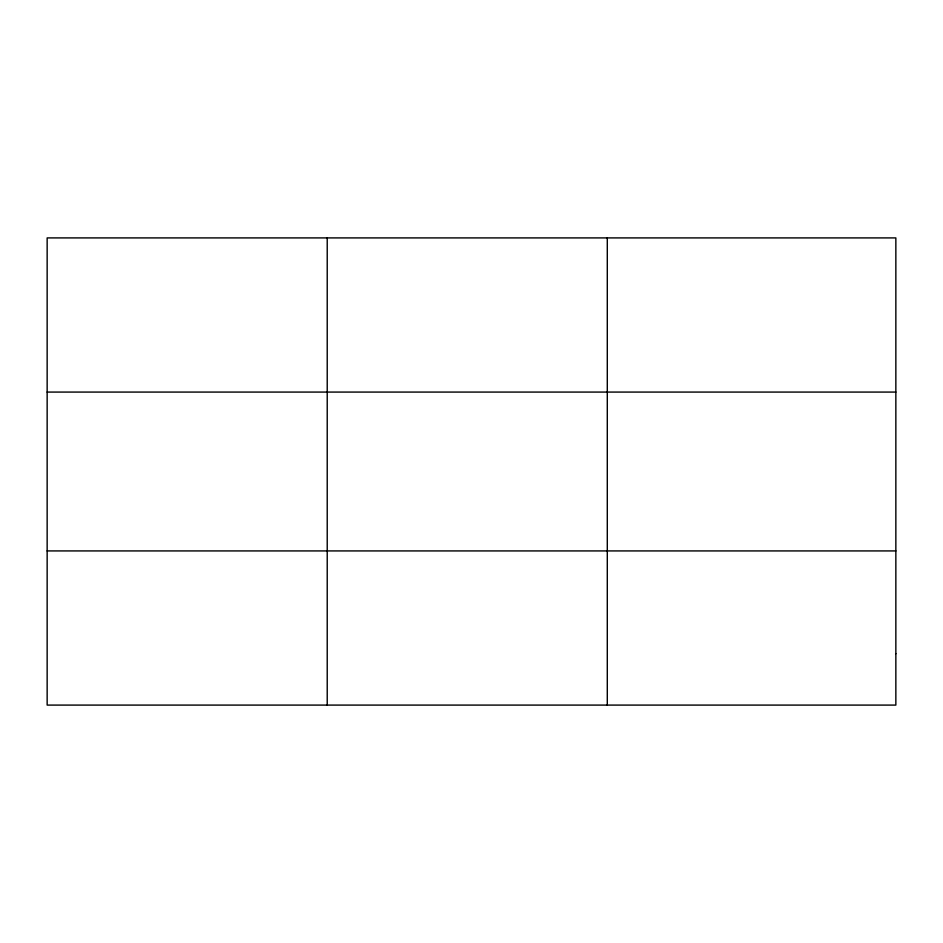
<?xml version="1.0" encoding="UTF-8"?>
<svg xmlns="http://www.w3.org/2000/svg" width="943" height="943" viewBox="0 0 943 943"><rect width="100%" height="100%" fill="white"/><g stroke="black" fill="none" stroke-linecap="round" stroke-linejoin="round"><path stroke-width="1.41" d="M327.221 705.093L327.221 237.907M607.292 705.093L607.292 237.907M47.15 392.076L895.85 392.076M47.15 550.924L895.85 550.924M895.85 653.699L895.85 705.093L47.15 705.093L47.15 237.907L895.85 237.907L895.85 653.699"/></g></svg>
